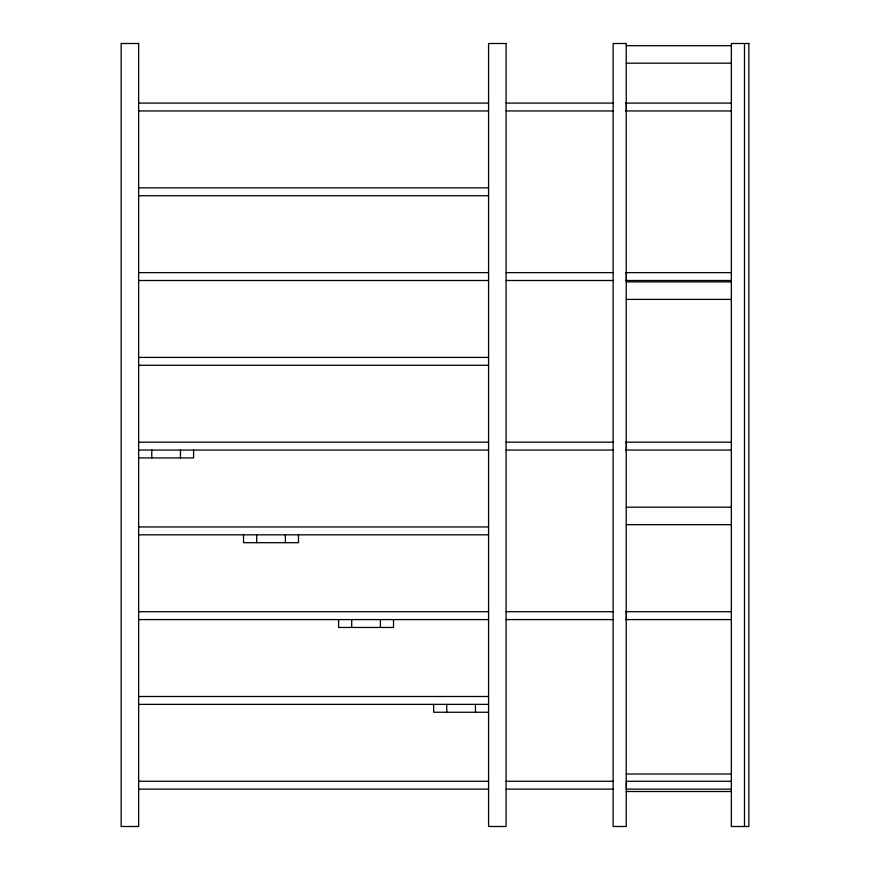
<?xml version="1.0" encoding="UTF-8"?>
<svg xmlns="http://www.w3.org/2000/svg" width="870" height="870" viewBox="0 0 870 870"><rect width="100%" height="100%" fill="white"/><g stroke="black" fill="none" stroke-linecap="round" stroke-linejoin="round"><path stroke-width="1.3" d="M626.248 45.686L731.355 45.686M626.248 63.184L731.355 63.184M138.645 103.084L488.581 103.084M506.079 103.084L613.296 103.084M625.508 103.084L731.355 103.084M138.645 110.958L488.581 110.958M506.079 110.958L613.296 110.958M625.508 110.958L731.355 110.958M138.645 187.855L488.581 187.855M138.645 195.728L488.581 195.728M138.645 272.625L488.581 272.625M506.079 272.625L613.296 272.625M625.508 272.625L731.355 272.625M138.645 280.499L488.581 280.499M506.079 280.499L613.296 280.499M625.508 280.499L731.355 280.499M626.248 281.902L731.355 281.902M626.248 299.4L731.355 299.4M138.645 357.407L488.581 357.407M138.645 365.28L488.581 365.28M138.645 442.178L488.581 442.178M506.079 442.178L613.296 442.178M625.508 442.178L731.355 442.178M138.645 450.051L488.581 450.051M506.079 450.051L613.296 450.051M625.508 450.051L731.355 450.051M138.645 457.924L193.586 457.924L193.586 450.051M626.248 507.177L731.355 507.177M626.248 524.675L731.355 524.675M138.645 526.948L488.581 526.948M138.645 534.822L488.581 534.822M138.645 611.719L488.581 611.719M506.079 611.719L613.296 611.719M625.508 611.719L731.355 611.719M138.645 619.592L488.581 619.592M506.079 619.592L613.296 619.592M625.508 619.592L731.355 619.592M138.645 696.5L488.581 696.5M138.645 704.374L488.581 704.374M488.581 712.247L433.641 712.247L433.641 704.374M626.248 774.006L731.355 774.006M138.645 781.271L488.581 781.271M506.079 781.271L613.296 781.271M731.355 781.271L626.378 781.271L626.378 789.144L731.355 789.144M138.645 789.144L488.581 789.144M506.079 789.144L613.296 789.144M626.248 791.504L731.355 791.504M744.481 43.5L744.481 826.5M626.378 103.084L626.378 110.958M626.378 272.625L626.378 280.499M626.378 442.178L626.378 450.051M626.378 611.719L626.378 619.592M475.466 704.374L475.466 712.247M446.767 704.374L446.767 712.247M393.534 619.592L393.534 627.466L338.593 627.466L338.593 619.592M380.407 619.592L380.407 627.466M351.708 619.592L351.708 627.466M298.486 534.822L298.486 542.695L243.546 542.695L243.546 534.822M285.371 534.822L285.371 542.695M256.672 534.822L256.672 542.695M180.46 450.051L180.46 457.924M151.761 450.051L151.761 457.924M138.645 43.5L121.147 43.5L121.147 826.5L138.645 826.5L138.645 43.5M506.079 43.5L488.581 43.5L488.581 826.5L506.079 826.5L506.079 43.5M626.248 43.5L613.122 43.5L613.122 826.5L626.248 826.5L626.248 43.5M748.852 43.5L731.355 43.5L731.355 826.5L748.852 826.5L748.852 43.5"/></g></svg>
